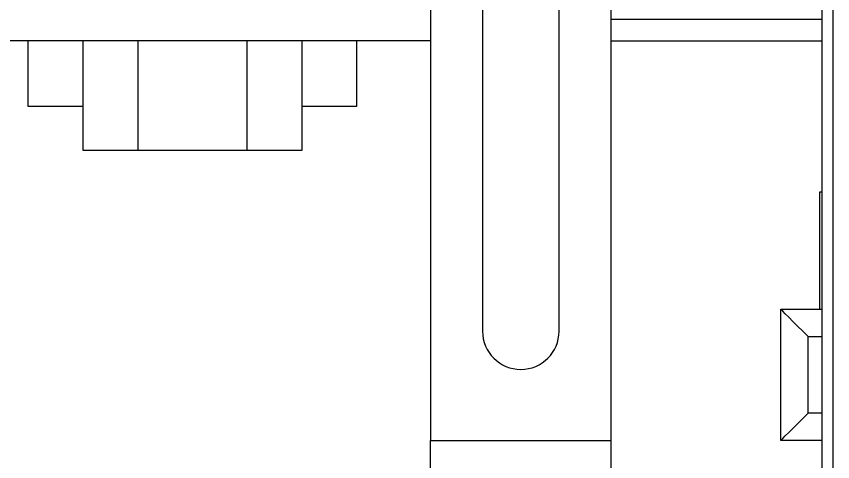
# Model space of a CAD drawing. Header units: millimetres. Extents: x 10 to 584, y 10 to 410.
# Drawn here: x 257.02 to 266.97, y 70.47 to 75.89 of the extents above; entities that cross this region are included whole.
import ezdxf

# ---------------------------------------------------------------- set-up
doc = ezdxf.new("R2010")
doc.units = ezdxf.units.MM

msp = doc.modelspace()

# ---------------------------------------------------------------- linework, layer by layer
at = {"color": 7, "linetype": 'Continuous', "lineweight": 25}
for p, q in [((266.83516, 95.39332), (266.83516, 64.05999)), ((266.96849, 95.39332), (266.96849, 64.05999)), ((262.06849, 78.72665), (262.06849, 70.72665)), ((262.70183, 78.72665), (262.70183, 72.05999)), ((263.63516, 72.05999), (263.63516, 78.72665)), ((264.26849, 70.72665), (264.26849, 78.72665)), ((262.06849, 75.59332), (247.6807, 75.59332)), ((257.16849, 74.79332), (257.16849, 75.59332)), ((257.83516, 74.25999), (257.83516, 75.59332)), ((258.50182, 75.59332), (258.50182, 74.25999)), ((259.83516, 74.25999), (259.83516, 75.59332)), ((260.50182, 75.59332), (260.50182, 74.25999)), ((261.16849, 75.59332), (261.16849, 74.79332)), ((264.26849, 75.59332), (266.83516, 75.59332)), ((257.83516, 74.79332), (257.16849, 74.79332)), ((261.16849, 74.79332), (260.50182, 74.79332)), ((258.50182, 74.25999), (257.83516, 74.25999)), ((259.83516, 74.25999), (258.50182, 74.25999)), ((260.50182, 74.25999), (259.83516, 74.25999)), ((266.80849, 73.75332), (266.80849, 72.32665)), ((266.83516, 73.75332), (266.80849, 73.75332)), ((266.33516, 72.32665), (266.83516, 72.32665)), ((266.33516, 70.72665), (266.33516, 72.32665)), ((266.66849, 71.99332), (266.83516, 71.99332)), ((266.66849, 71.05998), (266.66849, 71.99332)), ((266.83516, 71.05998), (266.66849, 71.05998)), ((262.06849, 70.72665), (264.26849, 70.72665)), ((262.06849, 69.72665), (262.06849, 70.72665)), ((264.26849, 69.72665), (264.26849, 70.72665)), ((266.83516, 70.72665), (266.33516, 70.72665))]:
    msp.add_line(p, q, dxfattribs=at)
at = {"color": 59, "linetype": 'Continuous', "lineweight": 25}
msp.add_line((264.26849, 75.85998), (266.83516, 75.85998), dxfattribs=at)
at = {"color": 7, "linetype": 'Continuous', "lineweight": 25, "flags": 128}
for points in [[(266.66849, 71.99332), (266.60346, 72.05835), (266.54093, 72.12088), (266.4833, 72.17851), (266.43279, 72.22902), (266.39134, 72.27047), (266.36053, 72.30128), (266.34156, 72.32025), (266.33516, 72.32665)], [(266.33516, 70.72665), (266.34156, 70.73306), (266.36053, 70.75203), (266.39134, 70.78283), (266.43279, 70.82428), (266.4833, 70.8748), (266.54093, 70.93242), (266.60346, 70.99495), (266.66849, 71.05998)]]:
    msp.add_lwpolyline(points, dxfattribs=at)
at = {"color": 7, "linetype": 'Continuous', "lineweight": 25}
msp.add_arc((263.16849, 72.05998), 0.46667, 180, 0, dxfattribs=at)

doc.saveas('drawing.dxf')
